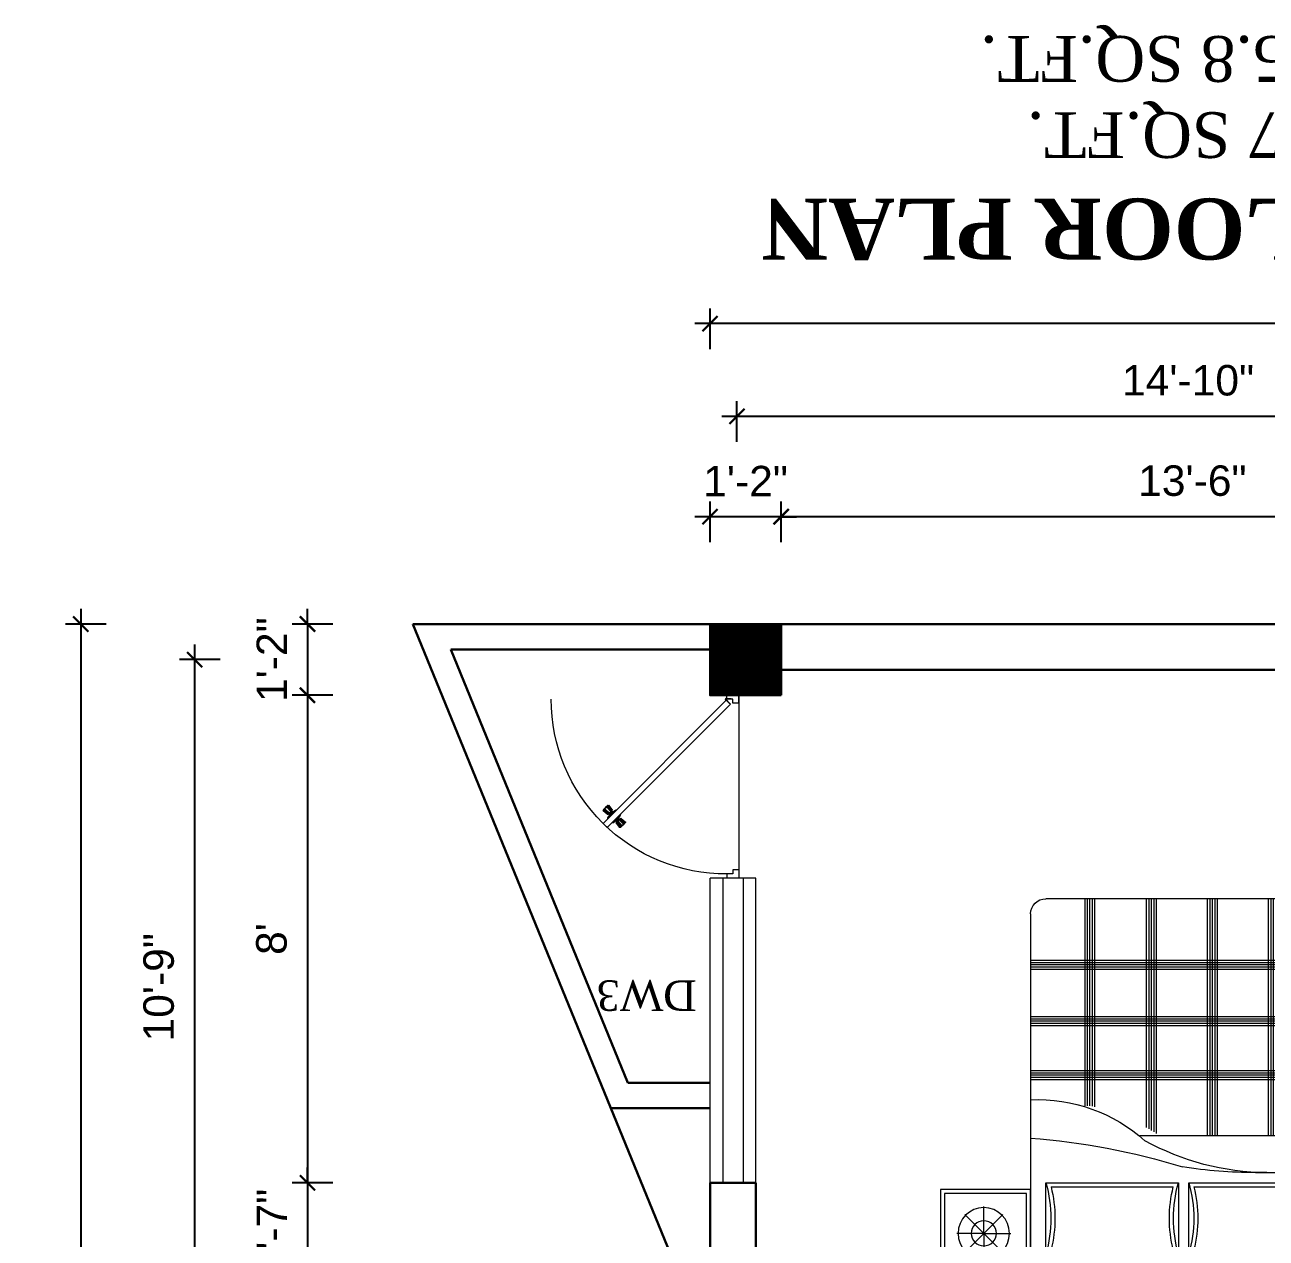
# Model space of a CAD drawing. Header units: inches. Extents: x -4737 to 13205, y 2479 to 13285.
# Drawn here: x -3918.6 to -3674.3, y 11509.9 to 11748.8 of the extents above; entities that cross this region are included whole.
import ezdxf

# ---------------------------------------------------------------- set-up
doc = ezdxf.new("R2010")
doc.units = ezdxf.units.IN
doc.header["$MEASUREMENT"] = 0
for name, color, linetype, lineweight in [('A-FURN', 9, 'Continuous', 5), ('hatch-.09', 8, 'Continuous', 9), ('ns_DIMS', 1, 'Continuous', 0), ('ns_TEXT', 7, 'Continuous', 13), ('PUERTAS', 7, 'Continuous', 9), ('WALL', 12, 'Continuous', 30), ('wall2', 1, 'Continuous', 15), ('windoow', 4, 'Continuous', 5)]:
    doc.layers.add(name, color=color, linetype=linetype, lineweight=lineweight)
doc.layers.add('furniture', color=253, linetype='Continuous')
doc.styles.add('arial 1000', font='arial.ttf')
doc.styles.get("Standard").update_dxf_attribs({"font": 'arial.ttf'})
doc.dimstyles.new("1-8'", dxfattribs={"dimtxt": 6, "dimasz": 3, "dimexe": 3, "dimexo": 6, "dimgap": 4, "dimtad": 1, "dimdec": 0, "dimzin": 0, "dimdsep": 46, "dimlunit": 4, "dimtxsty": 'arial 1000', "dimblk": 'ARCHTICK', "dimcen": 8, "dimdle": 3, "dimclrt": 7, "dimazin": 0, "dimtfac": 1, "dimtdec": 0, "dimtix": 1, "dimtmove": 2, "dimatfit": 3, "dimfxl": 5, "dimfxlon": 1, "dimarcsym": 0})

# ---------------------------------------------------------------- blocks, each defined once
blk = doc.blocks.new('A$C3AED30AC')
at = {"layer": 'A-FURN', "color": 147, "linetype": 'ByBlock'}
for p, q in [((0, 1532.2), (0, 1982.2)), ((0, 1982.2), (450, 1982.2)), ((450, 1982.2), (1949.6, 1982.2)), ((450, 1982.2), (450, 1532.2)), ((450, 1906), (450, 1982.2)), ((1949.6, 1982.2), (1949.6, 1532.2)), ((2399.6, 1982.2), (1949.6, 1982.2)), ((2399.6, 1532.2), (2399.6, 1982.2)), ((450, 1906), (1949.6, 1906)), ((450, 155.2), (450, 1829.8)), ((1949.6, 1829.8), (1949.6, 159)), ((450, 1532.2), (0, 1532.2)), ((1949.6, 1532.2), (2399.6, 1532.2)), ((1869.6, 79), (526.2, 79))]:
    blk.add_line(p, q, dxfattribs=at)
at = {"layer": 'A-FURN', "color": 8}
for p, q in [((20, 1552.2), (20, 1962.2)), ((20, 1962.2), (430, 1962.2)), ((430, 1962.2), (430, 1552.2)), ((1969.6, 1962.2), (1969.6, 1552.2)), ((2379.6, 1962.2), (1969.6, 1962.2)), ((2379.6, 1552.2), (2379.6, 1962.2)), ((430, 1552.2), (20, 1552.2)), ((1969.6, 1552.2), (2379.6, 1552.2))]:
    blk.add_line(p, q, dxfattribs=at)
at = {"layer": 'A-FURN', "color": 5, "linetype": 'ByBlock'}
for p, q in [((216, 1752.2), (216, 1886.6)), ((2183.6, 1752.2), (2183.6, 1886.6)), ((216, 1752.2), (121, 1847.2)), ((216, 1752.2), (311.1, 1847.2)), ((526.2, 1855.2), (526.2, 1499.6)), ((1189.3, 1855.2), (526.2, 1855.2)), ((1189.3, 1499.6), (1189.3, 1855.2)), ((1873.4, 1855.2), (1240.1, 1855.2)), ((1240.1, 1855.2), (1240.1, 1499.6)), ((1873.4, 1499.6), (1873.4, 1855.2)), ((2183.6, 1752.2), (2088.5, 1847.2)), ((2183.6, 1752.2), (2278.6, 1847.2)), ((216, 1752.2), (81.7, 1752.2)), ((216, 1752.2), (121, 1657.2)), ((216, 1752.2), (216, 1752.2)), ((216, 1752.2), (216, 1752.2)), ((216, 1752.2), (216, 1752.2)), ((216, 1752.2), (350.4, 1752.2)), ((216, 1752.2), (216, 1617.8)), ((216, 1752.2), (311.1, 1657.2)), ((2183.6, 1752.2), (2049.2, 1752.2)), ((2183.6, 1752.2), (2088.5, 1657.2)), ((2183.6, 1752.2), (2317.9, 1752.2)), ((2183.6, 1752.2), (2183.6, 1752.2)), ((2183.6, 1752.2), (2183.6, 1752.2)), ((2183.6, 1752.2), (2183.6, 1752.2)), ((2183.6, 1752.2), (2278.6, 1657.2)), ((2183.6, 1752.2), (2183.6, 1617.8)), ((526.2, 1499.6), (1189.3, 1499.6)), ((1240.1, 1499.6), (1873.4, 1499.6)), ((1573.7, 1448.8), (1949.6, 1448.8)), ((996, 1263.6), (1949.6, 1263.6))]:
    blk.add_line(p, q, dxfattribs=at)
at = {"layer": 'A-FURN', "color": 9}
for p, q in [((1163.2, 1835.2), (552.3, 1835.2)), ((1847.3, 1835.2), (1266.2, 1835.2)), ((552.3, 1519.6), (1163.2, 1519.6)), ((1266.2, 1519.6), (1847.3, 1519.6))]:
    blk.add_line(p, q, dxfattribs=at)
at = {"layer": 'A-FURN', "color": 8, "linetype": 'Continuous'}
for p, q in [((1067, 1245.2), (1067, 79)), ((1079, 1252.8), (1079, 79)), ((1335, 1263.6), (1335, 79)), ((1347, 1263.6), (1347, 79)), ((1359, 1263.6), (1359, 79)), ((1372.1, 1263.6), (1372.1, 79)), ((1384.1, 1263.6), (1384.1, 79)), ((1639.9, 1263.6), (1639.9, 79)), ((1651.9, 1263.6), (1651.9, 79)), ((1663.9, 1263.6), (1663.9, 79)), ((1676.9, 1263.6), (1676.9, 79)), ((1688.9, 1263.6), (1688.9, 79)), ((1029.9, 1223.1), (1029.9, 79)), ((1041.9, 1230), (1041.9, 79)), ((1053.9, 1237.2), (1053.9, 79)), ((759.1, 1117.1), (759.1, 79)), ((771.1, 1120.2), (771.1, 79)), ((722, 1114.6), (722, 79)), ((734, 1114.6), (734, 79)), ((746, 1114.6), (746, 79)), ((450, 983.2), (1949.6, 983.2)), ((450, 971.2), (1949.6, 971.2)), ((450, 959.2), (1949.6, 959.2)), ((450, 949.8), (1949.6, 949.8)), ((450, 937.8), (1949.6, 937.8)), ((450, 713), (1949.6, 713)), ((450, 701), (1949.6, 701)), ((450, 689), (1949.6, 689)), ((450, 679.6), (1949.6, 679.6)), ((450, 667.6), (1949.6, 667.6)), ((450, 431.1), (1949.6, 431.1)), ((450, 419.1), (1949.6, 419.1)), ((450, 407.1), (1949.6, 407.1)), ((450, 397.7), (1949.6, 397.7)), ((450, 385.7), (1949.6, 385.7))]:
    blk.add_line(p, q, dxfattribs=at)
at = {"layer": 'A-FURN', "color": 5, "linetype": 'ByBlock'}
for centre, radius in [((216, 1752.2), 128.5), ((2183.6, 1752.2), 128.5), ((216, 1752.2), 62.8), ((2183.6, 1752.2), 62.8)]:
    blk.add_circle(centre, radius, dxfattribs=at)
at = {"layer": 'A-FURN', "color": 147, "linetype": 'ByBlock'}
for centre, radius, start, end in [((526.2, 1829.8), 76.2, 90, 180), ((1873.4, 1829.8), 76.2, 0, 90), ((526.2, 155.2), 76.2, 180, 270), ((1869.6, 159), 80, 270, 0)]:
    blk.add_arc(centre, radius, start, end, dxfattribs=at)
at = {"layer": 'A-FURN', "color": 5, "linetype": 'ByBlock'}
for centre, radius, start, end in [((-83.4, 1677.4), 635, 343.7398, 16.2602), ((1798.9, 1677.4), 635, 163.73979, 196.26021), ((630.5, 1677.4), 635, 343.7398, 16.2602), ((2483, 1677.4), 635, 163.73979, 196.26021), ((1638.5, 177.4), 1271.4, 90.35642, 119.03891), ((1572.9, -870.3), 2319.1, 89.98014, 99.03119), ((193.9, 4688.5), 3422.4, 274.28895, 287.24996), ((485.1, 1886.5), 802.9, 267.49694, 311.91323)]:
    blk.add_arc(centre, radius, start, end, dxfattribs=at)
at = {"layer": 'A-FURN', "color": 9}
for centre, start, end in [((-83.4, 1677.4), 346.05939, 13.94061), ((1798.9, 1677.4), 166.05939, 193.94061), ((630.5, 1677.4), 346.05939, 13.94061), ((2483, 1677.4), 166.05939, 193.94061)]:
    blk.add_arc(centre, 655, start, end, dxfattribs=at)
blk = doc.blocks.new('3ft')
at = {"layer": 'PUERTAS', "color": 2}
for p, q in [((1.01, 2.52), (25.23, 26.74)), ((26.05, 25.92), (1.77, 1.64)), ((21.99, 26.11), (21.98, 26.13)), ((26.05, 25.92), (25.23, 26.74)), ((25.42, 22.68), (25.43, 22.67)), ((0.72, 1.52), (0.72, 2.44)), ((1.57, 1.84), (0.94, 2.47)), ((1.63, 1.89), (0.97, 2.55)), ((0, 2.4), (0, 0)), ((0.72, 2.4), (0, 2.4)), ((1.6, 0), (0, 0)), ((0.8, 1.52), (0.72, 1.52)), ((0.8, 1.52), (0.8, 2.41)), ((0.8, 1.2), (0.8, 1.52)), ((1.6, 1.2), (0.8, 1.2)), ((1.63, 1.89), (1.57, 1.84)), ((1.77, 1.64), (1.57, 1.84)), ((1.6, 0), (1.6, 1.2)), ((34.4, 0), (34.4, 1.2)), ((34.4, 1.2), (35.2, 1.2)), ((34.4, 0), (36, 0)), ((35.2, 1.2), (35.2, 2.4)), ((35.2, 2.4), (36, 2.4)), ((36, 0), (36, 2.4))]:
    blk.add_line(p, q, dxfattribs=at)
at = {"layer": 'PUERTAS', "color": 8}
for p, q in [((22.57, 24.94), (21.65, 25.68)), ((22.63, 24.99), (21.69, 25.75)), ((22.74, 25.1), (21.84, 25.9)), ((22.13, 26.28), (21.98, 26.13)), ((22.88, 25.24), (22.01, 26.06)), ((22.13, 26.28), (22.27, 26.42)), ((22.29, 26.41), (22.27, 26.42)), ((23.16, 25.52), (22.34, 26.39)), ((23.3, 25.66), (22.5, 26.56)), ((23.41, 25.77), (22.65, 26.71)), ((22.69, 24.32), (23.02, 24.83)), ((23.46, 25.83), (22.72, 26.75)), ((22.95, 24.96), (22.84, 25.07)), ((22.98, 24.99), (22.86, 25.1)), ((23.03, 25.04), (22.91, 25.15)), ((22.91, 24.53), (23.1, 24.91)), ((23.11, 25.12), (22.99, 25.23)), ((23.13, 24.76), (23.18, 24.99)), ((23.28, 25.3), (23.17, 25.41)), ((23.36, 25.37), (23.25, 25.49)), ((23.31, 24.94), (23.28, 25.08)), ((23.41, 25.43), (23.3, 25.54)), ((23.46, 25.09), (23.32, 25.13)), ((23.44, 25.45), (23.33, 25.56)), ((23.64, 25.27), (23.41, 25.22)), ((23.87, 25.49), (23.49, 25.3)), ((24.08, 25.71), (23.57, 25.38)), ((24.8, 24.56), (24.61, 24.18)), ((25.02, 24.77), (24.68, 24.26)), ((23.63, 23.38), (24.14, 23.72)), ((23.84, 23.6), (24.22, 23.79)), ((24.07, 23.82), (24.3, 23.88)), ((24.25, 24), (24.39, 23.97)), ((24.25, 23.26), (24.99, 22.34)), ((24.27, 23.64), (24.38, 23.53)), ((24.3, 23.67), (24.41, 23.56)), ((24.3, 23.32), (25.06, 22.38)), ((24.35, 23.72), (24.46, 23.61)), ((24.4, 24.15), (24.43, 24.01)), ((24.41, 23.43), (25.2, 22.53)), ((24.43, 23.8), (24.54, 23.69)), ((24.58, 24.33), (24.52, 24.1)), ((24.55, 23.57), (25.37, 22.7)), ((24.6, 23.97), (24.72, 23.86)), ((24.68, 24.05), (24.79, 23.94)), ((24.73, 24.1), (24.85, 23.99)), ((24.76, 24.13), (24.87, 24.02)), ((24.83, 23.85), (25.7, 23.03)), ((24.97, 23.99), (25.87, 23.2)), ((25.08, 24.1), (26.02, 23.34)), ((25.14, 24.15), (26.06, 23.41)), ((25.58, 22.82), (25.43, 22.67)), ((25.58, 22.82), (25.73, 22.97)), ((25.72, 22.98), (25.73, 22.97)), ((0, 0), (36, 0))]:
    blk.add_line(p, q, dxfattribs=at)
at = {"layer": 'PUERTAS', "color": 1}
for p, q in [((21.67, 25.73), (22.17, 26.23)), ((22.49, 24.95), (21.67, 25.61)), ((21.7, 25.82), (22.14, 26.26)), ((21.73, 25.79), (21.7, 25.82)), ((22.58, 26.7), (22.14, 26.26)), ((22.67, 26.73), (22.17, 26.23)), ((22.61, 26.67), (22.58, 26.7)), ((22.6, 24.96), (23.02, 25.38)), ((22.61, 24.25), (22.92, 24.72)), ((22.7, 25.07), (22.71, 25.06)), ((23.45, 25.91), (22.79, 26.73)), ((22.82, 25.06), (23.08, 25.32)), ((22.94, 24.95), (22.83, 25.07)), ((22.92, 24.72), (22.92, 24.72)), ((22.93, 24.94), (23.19, 25.21)), ((22.93, 24.84), (22.93, 24.83)), ((23.44, 25.81), (23.02, 25.38)), ((23.34, 25.58), (23.08, 25.32)), ((23.46, 25.47), (23.19, 25.21)), ((23.33, 25.7), (23.34, 25.69)), ((23.45, 25.46), (23.33, 25.57)), ((23.57, 25.47), (23.57, 25.47)), ((24.15, 25.79), (23.68, 25.48)), ((23.68, 25.48), (23.68, 25.48)), ((24.27, 25.78), (24.26, 25.79)), ((25.1, 24.84), (24.79, 24.38)), ((25.09, 24.96), (25.1, 24.95)), ((22.62, 24.13), (22.61, 24.14)), ((23.44, 23.31), (23.45, 23.3)), ((23.56, 23.3), (24.03, 23.61)), ((24.03, 23.61), (24.03, 23.62)), ((24.14, 23.62), (24.14, 23.62)), ((24.25, 23.62), (24.51, 23.89)), ((24.26, 23.29), (24.69, 23.71)), ((24.26, 23.63), (24.37, 23.52)), ((24.26, 23.18), (24.92, 22.37)), ((24.37, 23.52), (24.63, 23.77)), ((24.37, 23.4), (24.37, 23.4)), ((24.78, 24.15), (24.51, 23.89)), ((24.89, 24.03), (24.63, 23.77)), ((25.11, 24.14), (24.69, 23.71)), ((24.77, 24.14), (24.88, 24.03)), ((24.79, 24.38), (24.78, 24.37)), ((24.78, 24.26), (24.78, 24.26)), ((25, 24.03), (25, 24.03)), ((25.04, 22.36), (25.54, 22.86)), ((25.1, 22.42), (25.13, 22.39)), ((25.13, 22.39), (25.57, 22.83)), ((25.22, 24.14), (26.03, 23.48)), ((26.04, 23.37), (25.54, 22.86)), ((26.01, 23.27), (25.57, 22.83)), ((25.98, 23.3), (26.01, 23.27))]:
    blk.add_line(p, q, dxfattribs=at)
at = {"layer": 'PUERTAS', "color": 2}
for radius in [0.155, 0.0752]:
    blk.add_circle((0.82, 2.56), radius, dxfattribs=at)
at = {"layer": 'PUERTAS', "color": 8}
blk.add_arc((0.82, 2.56), 34.38, 359.7285, 90.0333, dxfattribs=at)
at = {"layer": 'PUERTAS', "color": 1}
for centre, start, end in [((22.54, 25.01), 231.0764, 315), ((22.73, 26.68), 38.9236, 135), ((22.77, 25.12), 225, 315), ((22.99, 24.89), 135, 219.7428), ((22.87, 24.78), 315, 39.7428), ((23.28, 25.63), 315, 45), ((23.39, 25.86), 315, 38.9236), ((23.51, 25.41), 50.2572, 135), ((23.62, 25.53), 230.2572, 315), ((24.2, 25.73), 45, 135), ((25.04, 24.89), 315, 45), ((22.67, 24.2), 135, 225), ((23.51, 23.36), 225, 315), ((24.09, 23.56), 50.2572, 135), ((24.2, 23.68), 230.2572, 315), ((24.32, 23.23), 135, 218.9236), ((24.42, 23.46), 135, 225), ((24.84, 24.31), 135, 219.7428), ((24.72, 24.21), 315, 39.7428), ((24.94, 23.98), 45, 135), ((24.98, 22.42), 218.9236, 315), ((25.17, 24.08), 51.0764, 135), ((25.98, 23.42), 315, 51.0764)]:
    blk.add_arc(centre, 0.08, start, end, dxfattribs=at)
blk = doc.blocks.new('*U36')
at = {"color": 3}
blk.add_blockref('3ft', (0, 0), dxfattribs=at)
blk = doc.blocks.new('_ArchTick')
at = {"color": 0, "const_width": 0.15}
blk.add_lwpolyline([(-0.5, -0.5), (0.5, 0.5)], dxfattribs=at)
blk = doc.blocks.new('*D1133')
at = {"layer": 'Defpoints', "color": 0, "transparency": 16777216}
for p in [(-3783.78, 11630.84), (-3863, 11616.84), (-3783.78, 11616.84)]:
    blk.add_point(p, dxfattribs=at)
at = {"layer": 'ns_DIMS', "color": 0, "lineweight": -2, "transparency": 16777216}
for p, q in [((-3863, 11630.84), (-3863, 11633.84)), ((-3858, 11630.84), (-3866, 11630.84)), ((-3863, 11630.84), (-3863, 11616.84)), ((-3858, 11616.84), (-3866, 11616.84)), ((-3863, 11616.84), (-3863, 11613.84))]:
    blk.add_line(p, q, dxfattribs=at)
at = {"layer": 'ns_DIMS', "color": 0, "lineweight": -2, "transparency": 16777216, "xscale": 3, "yscale": 3, "zscale": 3}
for p, rotation in [((-3863, 11630.84), 270), ((-3863, 11616.84), 90)]:
    blk.add_blockref('_ArchTick', p, dxfattribs=dict(at, rotation=rotation))
at = {"layer": 'ns_DIMS', "color": 7, "transparency": 16777216, "insert": (-3870.01, 11623.84), "char_height": 6, "attachment_point": 5, "rotation": 90, "style": 'arial 1000'}
blk.add_mtext('1\'-2"', dxfattribs=at)
blk = doc.blocks.new('*D1134')
at = {"layer": 'Defpoints', "color": 0, "transparency": 16777216}
for p in [(-3783.78, 11616.84), (-3863, 11520.84), (-3783.78, 11520.84)]:
    blk.add_point(p, dxfattribs=at)
at = {"layer": 'ns_DIMS', "color": 0, "lineweight": -2, "transparency": 16777216}
for p, q in [((-3863, 11619.84), (-3863, 11517.84)), ((-3858, 11616.84), (-3866, 11616.84)), ((-3858, 11520.84), (-3866, 11520.84))]:
    blk.add_line(p, q, dxfattribs=at)
at = {"layer": 'ns_DIMS', "color": 0, "lineweight": -2, "transparency": 16777216, "xscale": 3, "yscale": 3, "zscale": 3}
for p, rotation in [((-3863, 11616.84), 90), ((-3863, 11520.84), 270)]:
    blk.add_blockref('_ArchTick', p, dxfattribs=dict(at, rotation=rotation))
at = {"layer": 'ns_DIMS', "color": 7, "transparency": 16777216, "insert": (-3870.06, 11568.84), "char_height": 6, "attachment_point": 5, "rotation": 90, "style": 'arial 1000'}
blk.add_mtext("8'", dxfattribs=at)
blk = doc.blocks.new('*D1135')
at = {"layer": 'Defpoints', "color": 0, "transparency": 16777216}
for p in [(-3783.78, 11520.84), (-3863, 11501.84), (-3783.78, 11501.84)]:
    blk.add_point(p, dxfattribs=at)
at = {"layer": 'ns_DIMS', "color": 0, "lineweight": -2, "transparency": 16777216}
for p, q in [((-3863, 11520.84), (-3863, 11523.84)), ((-3858, 11520.84), (-3866, 11520.84)), ((-3863, 11520.84), (-3863, 11501.84)), ((-3858, 11501.84), (-3866, 11501.84)), ((-3863, 11501.84), (-3863, 11498.84))]:
    blk.add_line(p, q, dxfattribs=at)
at = {"layer": 'ns_DIMS', "color": 0, "lineweight": -2, "transparency": 16777216, "xscale": 3, "yscale": 3, "zscale": 3}
for p, rotation in [((-3863, 11520.84), 270), ((-3863, 11501.84), 90)]:
    blk.add_blockref('_ArchTick', p, dxfattribs=dict(at, rotation=rotation))
at = {"layer": 'ns_DIMS', "color": 7, "transparency": 16777216, "insert": (-3870.01, 11511.34), "char_height": 6, "attachment_point": 5, "rotation": 90, "style": 'arial 1000'}
blk.add_mtext('1\'-7"', dxfattribs=at)
blk = doc.blocks.new('*D1142')
at = {"layer": 'Defpoints', "color": 0, "transparency": 16777216}
for p in [(-3885.2, 11623.84), (-3783.78, 11623.84), (-3783.78, 11494.84)]:
    blk.add_point(p, dxfattribs=at)
at = {"layer": 'ns_DIMS', "color": 0, "lineweight": -2, "transparency": 16777216}
for p, q in [((-3885.2, 11491.84), (-3885.2, 11626.84)), ((-3880.2, 11623.84), (-3888.2, 11623.84)), ((-3880.2, 11494.84), (-3888.2, 11494.84))]:
    blk.add_line(p, q, dxfattribs=at)
at = {"layer": 'ns_DIMS', "color": 0, "lineweight": -2, "transparency": 16777216, "xscale": 3, "yscale": 3, "zscale": 3}
for p, rotation in [((-3885.2, 11623.84), 90), ((-3885.2, 11494.84), 270)]:
    blk.add_blockref('_ArchTick', p, dxfattribs=dict(at, rotation=rotation))
at = {"layer": 'ns_DIMS', "color": 7, "transparency": 16777216, "insert": (-3892.26, 11559.34), "char_height": 6, "attachment_point": 5, "rotation": 90, "style": 'arial 1000'}
blk.add_mtext('10\'-9"', dxfattribs=at)
blk = doc.blocks.new('*D1040')
at = {"layer": 'Defpoints', "color": 0, "transparency": 16777216}
for p in [(-3783.78, 11630.84), (-3907.62, 11222.19), (-3675.18, 11222.19)]:
    blk.add_point(p, dxfattribs=at)
at = {"layer": 'ns_DIMS', "color": 0, "lineweight": -2, "transparency": 16777216}
for p, q in [((-3907.62, 11633.84), (-3907.62, 11219.19)), ((-3902.62, 11630.84), (-3910.62, 11630.84)), ((-3902.62, 11222.19), (-3910.62, 11222.19))]:
    blk.add_line(p, q, dxfattribs=at)
at = {"layer": 'ns_DIMS', "color": 0, "lineweight": -2, "transparency": 16777216, "xscale": 3, "yscale": 3, "zscale": 3}
for p, rotation in [((-3907.62, 11630.84), 90), ((-3907.62, 11222.19), 270)]:
    blk.add_blockref('_ArchTick', p, dxfattribs=dict(at, rotation=rotation))
at = {"layer": 'ns_DIMS', "color": 7, "transparency": 16777216, "insert": (-3914.69, 11426.51), "char_height": 6, "attachment_point": 5, "rotation": 90, "style": 'arial 1000'}
blk.add_mtext('34\'-1"', dxfattribs=at)
blk = doc.blocks.new('*D1053')
at = {"layer": 'Defpoints', "color": 0, "transparency": 16777216}
for p in [(-3769.78, 11651.98), (-3769.78, 11630.84), (-3607.93, 11630.84)]:
    blk.add_point(p, dxfattribs=at)
at = {"layer": 'ns_DIMS', "color": 0, "lineweight": -2, "transparency": 16777216}
for p, q in [((-3769.78, 11646.98), (-3769.78, 11654.98)), ((-3607.93, 11646.98), (-3607.93, 11654.98)), ((-3604.93, 11651.98), (-3772.78, 11651.98))]:
    blk.add_line(p, q, dxfattribs=at)
at = {"layer": 'ns_DIMS', "color": 0, "lineweight": -2, "transparency": 16777216, "xscale": 3, "yscale": 3, "zscale": 3, "rotation": 180}
blk.add_blockref('_ArchTick', (-3769.78, 11651.98), dxfattribs=at)
at = {"layer": 'ns_DIMS', "color": 0, "lineweight": -2, "transparency": 16777216, "xscale": 3, "yscale": 3, "zscale": 3}
blk.add_blockref('_ArchTick', (-3607.93, 11651.98), dxfattribs=at)
at = {"layer": 'ns_DIMS', "color": 7, "transparency": 16777216, "insert": (-3688.85, 11659.04), "char_height": 6, "attachment_point": 5, "style": 'arial 1000'}
blk.add_mtext('13\'-6"', dxfattribs=at)
blk = doc.blocks.new('*D1054')
at = {"layer": 'Defpoints', "color": 0, "transparency": 16777216}
for p in [(-3783.78, 11651.98), (-3783.78, 11630.84), (-3769.78, 11630.84)]:
    blk.add_point(p, dxfattribs=at)
at = {"layer": 'ns_DIMS', "color": 0, "lineweight": -2, "transparency": 16777216}
for p, q in [((-3783.78, 11646.98), (-3783.78, 11654.98)), ((-3769.78, 11646.98), (-3769.78, 11654.98)), ((-3783.78, 11651.98), (-3786.78, 11651.98)), ((-3769.78, 11651.98), (-3783.78, 11651.98)), ((-3769.78, 11651.98), (-3766.78, 11651.98))]:
    blk.add_line(p, q, dxfattribs=at)
at = {"layer": 'ns_DIMS', "color": 0, "lineweight": -2, "transparency": 16777216, "xscale": 3, "yscale": 3, "zscale": 3}
blk.add_blockref('_ArchTick', (-3783.78, 11651.98), dxfattribs=at)
at = {"layer": 'ns_DIMS', "color": 0, "lineweight": -2, "transparency": 16777216, "xscale": 3, "yscale": 3, "zscale": 3, "rotation": 180}
blk.add_blockref('_ArchTick', (-3769.78, 11651.98), dxfattribs=at)
at = {"layer": 'ns_DIMS', "color": 7, "transparency": 16777216, "insert": (-3776.78, 11658.99), "char_height": 6, "attachment_point": 5, "style": 'arial 1000'}
blk.add_mtext('1\'-2"', dxfattribs=at)
blk = doc.blocks.new('*D1056')
at = {"layer": 'Defpoints', "color": 0, "transparency": 16777216}
for p in [(-3778.47, 11671.73), (-3778.47, 11630.84), (-3600.93, 11630.84)]:
    blk.add_point(p, dxfattribs=at)
at = {"layer": 'ns_DIMS', "color": 0, "lineweight": -2, "transparency": 16777216}
for p, q in [((-3778.47, 11666.73), (-3778.47, 11674.73)), ((-3600.93, 11666.73), (-3600.93, 11674.73)), ((-3597.93, 11671.73), (-3781.47, 11671.73))]:
    blk.add_line(p, q, dxfattribs=at)
at = {"layer": 'ns_DIMS', "color": 0, "lineweight": -2, "transparency": 16777216, "xscale": 3, "yscale": 3, "zscale": 3, "rotation": 180}
blk.add_blockref('_ArchTick', (-3778.47, 11671.73), dxfattribs=at)
at = {"layer": 'ns_DIMS', "color": 0, "lineweight": -2, "transparency": 16777216, "xscale": 3, "yscale": 3, "zscale": 3}
blk.add_blockref('_ArchTick', (-3600.93, 11671.73), dxfattribs=at)
at = {"layer": 'ns_DIMS', "color": 7, "transparency": 16777216, "insert": (-3689.7, 11678.8), "char_height": 6, "attachment_point": 5, "style": 'arial 1000'}
blk.add_mtext('14\'-10"', dxfattribs=at)
blk = doc.blocks.new('*D1057')
at = {"layer": 'Defpoints', "color": 0, "transparency": 16777216}
for p in [(-3783.78, 11689.99), (-3783.78, 11630.84), (-3473.02, 11630.84)]:
    blk.add_point(p, dxfattribs=at)
at = {"layer": 'ns_DIMS', "color": 0, "lineweight": -2, "transparency": 16777216}
for p, q in [((-3783.78, 11684.99), (-3783.78, 11692.99)), ((-3473.02, 11684.99), (-3473.02, 11692.99)), ((-3470.02, 11689.99), (-3786.78, 11689.99))]:
    blk.add_line(p, q, dxfattribs=at)
at = {"layer": 'ns_DIMS', "color": 0, "lineweight": -2, "transparency": 16777216, "xscale": 3, "yscale": 3, "zscale": 3, "rotation": 180}
blk.add_blockref('_ArchTick', (-3783.78, 11689.99), dxfattribs=at)
at = {"layer": 'ns_DIMS', "color": 0, "lineweight": -2, "transparency": 16777216, "xscale": 3, "yscale": 3, "zscale": 3}
blk.add_blockref('_ArchTick', (-3473.02, 11689.99), dxfattribs=at)
at = {"layer": 'ns_DIMS', "color": 7, "transparency": 16777216, "insert": (-3628.4, 11697.05), "char_height": 6, "attachment_point": 5, "style": 'arial 1000'}
blk.add_mtext('25\'-11"', dxfattribs=at)

msp = doc.modelspace()

# ---------------------------------------------------------------- hatches: boundary and pattern name
at = {"layer": 'hatch-.09'}
h = msp.add_hatch(dxfattribs=at)
h.set_pattern_fill('ANSI31', color=256, angle=180)
h.set_pattern_definition([(225, (11662.60442, 11906.9754), (0.0883883476, -0.0883883476), [])])
h.paths.add_polyline_path([(-3783.78, 11616.84), (-3769.78, 11616.84), (-3769.78, 11630.84), (-3783.78, 11630.84)])

# ---------------------------------------------------------------- linework, layer by layer
at = {"layer": 'WALL'}
for p, q in [((-3783.78, 11487.84), (-3842.24, 11630.84)), ((-3842.24, 11630.84), (-3783.78, 11630.84)), ((-3473.02, 11630.84), (-3778.47, 11630.84)), ((-3799.93, 11540.54), (-3834.8, 11625.84)), ((-3834.8, 11625.84), (-3783.78, 11625.84)), ((-3605.68, 11621.84), (-3769.78, 11621.84)), ((-3605.68, 11621.84), (-3769.78, 11621.84)), ((-3799.93, 11540.54), (-3783.78, 11540.54)), ((-3803.29, 11535.54), (-3783.78, 11535.54)), ((-3783.78, 11520.84), (-3783.78, 11487.84)), ((-3774.78, 11520.84), (-3783.78, 11520.84)), ((-3774.78, 11520.84), (-3774.78, 11501.84))]:
    msp.add_line(p, q, dxfattribs=at)
msp.add_lwpolyline([(-3769.78, 11616.84), (-3783.78, 11616.84), (-3783.78, 11630.84), (-3769.78, 11630.84)], close=True, dxfattribs=at)
at = {"layer": 'wall2'}
for p, q in [((-3774.78, 11580.84), (-3783.78, 11580.84)), ((-3783.78, 11520.84), (-3783.78, 11580.84)), ((-3774.78, 11520.84), (-3774.78, 11580.84))]:
    msp.add_line(p, q, dxfattribs=at)
at = {"layer": 'windoow'}
for p, q in [((-3781.28, 11580.84), (-3781.28, 11520.84)), ((-3777.28, 11580.84), (-3777.28, 11520.84))]:
    msp.add_line(p, q, dxfattribs=at)

# ---------------------------------------------------------------- block references
at = {"layer": 'furniture', "xscale": -0.03937007859349251, "yscale": 0.03937007859349251, "zscale": 0.03937007859349251, "rotation": 180}
msp.add_blockref('A$C3AED30AC', (-3738.4, 11579.88), dxfattribs=at)
at = {"layer": 'WALL', "xscale": -1, "rotation": 90}
msp.add_blockref('*U36', (-3778.08, 11616.84), dxfattribs=at)

# ---------------------------------------------------------------- texts
at = {"layer": 'ns_TEXT', "attachment_point": 1, "rotation": 180}
for s, width, heights, insert, char_height in [('\\pi53.25615;{\\fTimes New Roman|b1|i0|c0|p18;\\H0.83333x;FIRST & SECOND FLOOR PLAN\\fTimes New Roman|b0|i0|c0|p18;\\H1.2x;\\P\\pi104.04778;\\H0.625x;FLOOR AREA: 807.87 SQ.FT.\\P\\pi95.14514;VERANDAH AREA: 25.8 SQ.FT.}', 376.0257, [72.58], (-3444.38, 11702.58), 14.4), ('\\pi1.71864;{\\fTimes New Roman|b0|i0|c0|p18;DW3}', 21.7401, [4.46], (-3784.72, 11554.68), 6)]:
    msp.add_mtext_dynamic_manual_height_columns(s, width=width, gutter_width=72, heights=heights, dxfattribs=dict(at, insert=insert, char_height=char_height))

# ---------------------------------------------------------------- dimensions: what is measured, and where the dimension line sits
at = {"layer": 'ns_DIMS'}
for base, p1, p2, angle, picture, middle in [((-3783.78, 11689.99), (-3473.02, 11630.84), (-3783.78, 11630.84), 180, '*D1057', (-3628.4, 11697.05)), ((-3778.47, 11671.73), (-3600.93, 11630.84), (-3778.47, 11630.84), 180, '*D1056', (-3689.7, 11678.8)), ((-3783.78, 11651.98), (-3769.78, 11630.84), (-3783.78, 11630.84), 180, '*D1054', (-3776.78, 11658.99)), ((-3769.78, 11651.98), (-3607.93, 11630.84), (-3769.78, 11630.84), 180, '*D1053', (-3688.85, 11659.04)), ((-3907.62, 11222.19), (-3783.78, 11630.84), (-3675.18, 11222.19), 270, '*D1040', (-3914.69, 11426.51)), ((-3863, 11616.84), (-3783.78, 11630.84), (-3783.78, 11616.84), 270, '*D1133', (-3870.01, 11623.84)), ((-3885.2, 11623.84), (-3783.78, 11494.84), (-3783.78, 11623.84), 270, '*D1142', (-3892.26, 11559.34)), ((-3863, 11520.84), (-3783.78, 11616.84), (-3783.78, 11520.84), 270, '*D1134', (-3870.06, 11568.84)), ((-3863, 11501.84), (-3783.78, 11520.84), (-3783.78, 11501.84), 270, '*D1135', (-3870.01, 11511.34))]:
    dim = msp.add_linear_dim(base=base, p1=p1, p2=p2, angle=angle, dimstyle="1-8'", dxfattribs=at)
    dim.commit()
    dim.dimension.update_dxf_attribs({"geometry": picture, "text_midpoint": middle})

doc.saveas('drawing.dxf')
